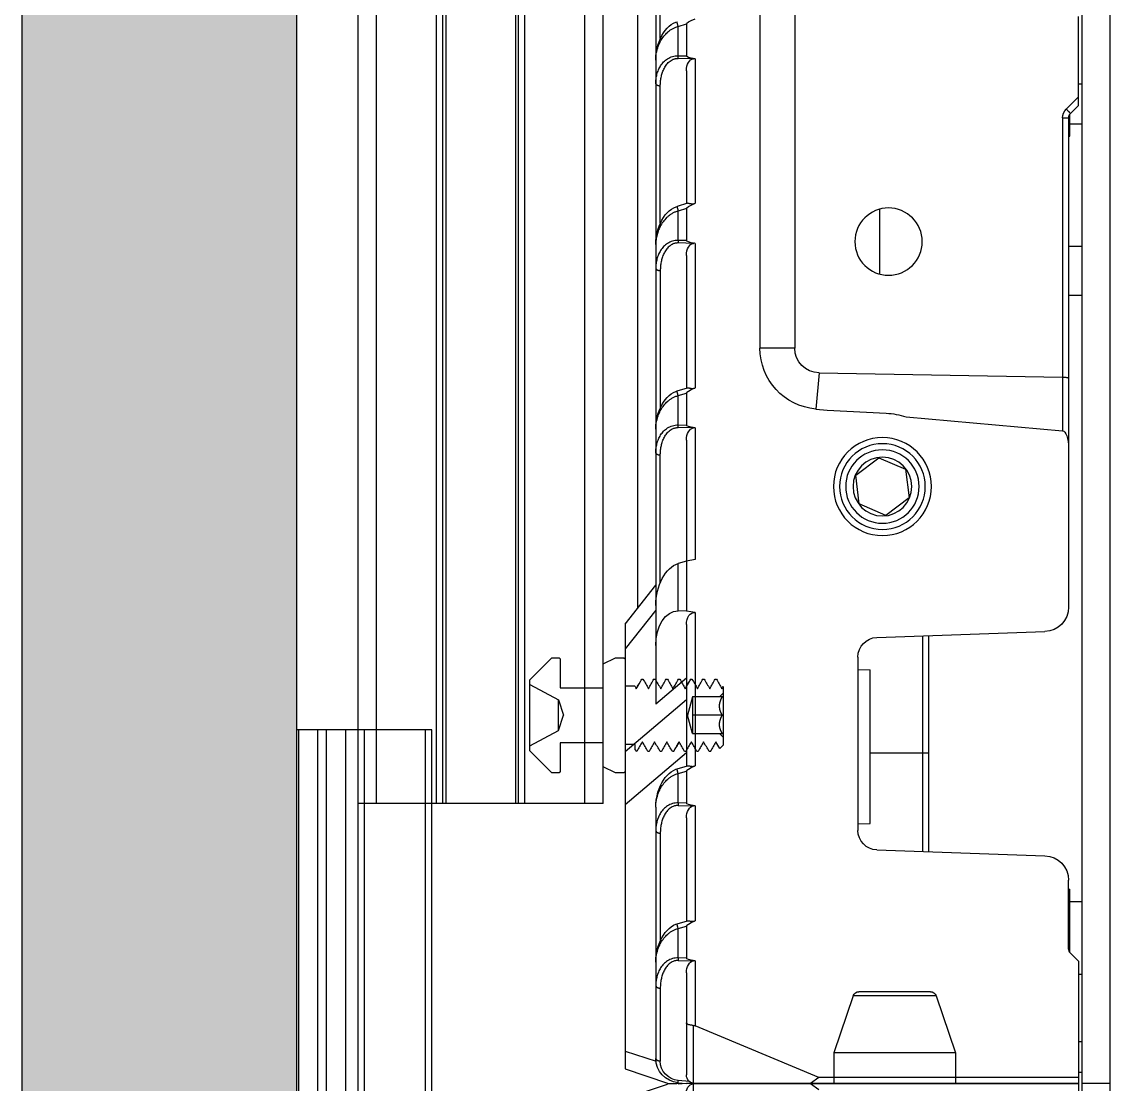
# Model space of a CAD drawing. Header units: millimetres. Extents: x 620 to 19791, y 2539 to 6969.
# Drawn here: x 18899.4 to 18988.3, y 4808.9 to 4895.7 of the extents above; entities that cross this region are included whole.
import ezdxf

# ---------------------------------------------------------------- set-up
doc = ezdxf.new("R2010")
doc.units = ezdxf.units.MM
for name, color, linetype in [('02___PRT_ALL_AXES', 7, 'Continuous'), ('_88746', 7, 'Continuous'), ('DIM', 4, 'Continuous')]:
    doc.layers.add(name, color=color, linetype=linetype)
doc.layers.add('1轮廓线', color=7, linetype='Continuous', lineweight=25)

# ---------------------------------------------------------------- blocks, each defined once
blk = doc.blocks.new('ETYFHGJM')
at = {"color": 7, "linetype": 'Continuous'}
for p, q in [((11695.237, 4175.075), (11693.652, 4170.414)), ((11695.237, 4175.075), (11702.017, 4175.075)), ((11695.71, 4175.414), (11701.544, 4175.414)), ((11702.017, 4175.075), (11703.602, 4170.414)), ((11693.652, 4170.414), (11703.602, 4170.414)), ((11681.027, 3999.164), (11681.027, 4167.914)), ((11681.027, 4167.914), (11683.327, 4167.914)), ((11683.327, 3999.164), (11683.327, 4167.914)), ((11683.627, 4167.914), (11683.627, 4157.914)), ((11714.927, 4167.914), (11683.627, 4167.914)), ((11705.502, 4167.914), (11704.827, 4167.414)), ((11714.999, 4167.914), (11715.627, 4167.914)), ((11715.08, 4167.897), (11715.08, 4163.168)), ((11715.627, 4167.914), (11717.161, 4167.873)), ((11715.627, 4167.914), (11716.301, 4167.855)), ((11720.627, 4166.727), (11717.161, 4167.873)), ((11719.627, 4129.119), (11719.627, 3869.208)), ((11718.127, 4125.053), (11718.127, 3861.381)), ((11717.762, 3915.742), (11717.762, 3920.178)), ((11709.627, 3919.867), (11709.627, 3890.47)), ((11706.784, 3918.267), (11706.784, 3890.47)), ((11716.301, 3916.738), (11715.627, 3916.94)), ((11715.627, 3916.94), (11715.627, 3914.329)), ((11716.301, 3914.346), (11716.301, 3916.738)), ((11714.927, 3914.099), (11714.927, 3902.295)), ((11715.06, 3914.1), (11716.301, 3914.132)), ((11716.301, 3914.346), (11715.627, 3914.329)), ((11715.627, 3913.114), (11715.627, 3902.272)), ((11683.627, 3910.289), (11683.627, 3912.039)), ((11717.762, 3900.666), (11717.762, 3911.868)), ((11683.627, 3910.983), (11684.621, 3909.989)), ((11683.627, 3910.289), (11684.281, 3909.635)), ((11684.914, 3909.281), (11684.427, 3909.281)), ((11684.427, 3909.281), (11684.427, 3869.317)), ((11684.914, 3909.281), (11684.914, 3888.101)), ((11715.552, 3902.294), (11716.381, 3902.045)), ((11699.827, 3896.507), (11699.827, 3901.821)), ((11715.627, 3901.865), (11716.301, 3901.662)), ((11715.627, 3901.865), (11715.627, 3899.253)), ((11716.301, 3899.27), (11716.301, 3901.662)), ((11714.927, 3899.023), (11714.927, 3887.219)), ((11715.06, 3899.025), (11716.301, 3899.056)), ((11715.627, 3899.253), (11716.301, 3899.27)), ((11715.627, 3898.038), (11715.627, 3887.196)), ((11717.762, 3896.792), (11717.762, 3885.591)), ((11706.784, 3890.47), (11709.627, 3890.47)), ((11684.912, 3888.101), (11684.912, 3883.726)), ((11704.803, 3888.458), (11684.914, 3888.101)), ((11704.803, 3888.458), (11705.063, 3885.489)), ((11716.381, 3886.97), (11715.552, 3887.219)), ((11716.301, 3886.587), (11715.627, 3886.789)), ((11715.627, 3886.789), (11715.627, 3884.178)), ((11716.301, 3884.195), (11716.301, 3886.587)), ((11704.132, 3885.408), (11699.313, 3885.155)), ((11705.063, 3885.489), (11704.132, 3885.408)), ((11697.698, 3884.845), (11684.912, 3883.726)), ((11714.927, 3883.948), (11714.927, 3873.195)), ((11715.06, 3883.949), (11716.301, 3883.981)), ((11716.301, 3884.195), (11715.627, 3884.178)), ((11715.627, 3882.963), (11715.627, 3868.986)), ((11699.907, 3881.514), (11697.731, 3880.581)), ((11701.803, 3880.096), (11699.907, 3881.514)), ((11717.762, 3871.315), (11717.762, 3881.717)), ((11697.731, 3880.581), (11697.451, 3878.231)), ((11701.523, 3877.746), (11701.803, 3880.096)), ((11697.451, 3878.231), (11699.347, 3876.813)), ((11699.347, 3876.813), (11701.523, 3877.746)), ((11714.927, 3873.195), (11715.627, 3873.081)), ((11715.627, 3873.081), (11716.301, 3872.878)), ((11716.301, 3869.004), (11716.301, 3872.878)), ((11720.627, 3867.939), (11718.127, 3871.112)), ((11714.927, 3868.872), (11715.627, 3868.986)), ((11714.927, 3868.872), (11714.927, 3856.357)), ((11715.627, 3868.986), (11716.301, 3869.004)), ((11718.127, 3869.081), (11720.627, 3865.908)), ((11715.627, 3867.888), (11715.627, 3856.334)), ((11720.627, 3867.939), (11720.627, 3831.6)), ((11700.083, 3866.839), (11686.357, 3867.318)), ((11695.827, 3849.34), (11695.827, 3866.988)), ((11696.317, 3849.357), (11696.317, 3866.97)), ((11701.627, 3865.24), (11701.627, 3851.087)), ((11715.627, 3863.504), (11718.127, 3861.381)), ((11720.627, 3857.533), (11715.627, 3861.779)), ((11700.627, 3857.413), (11695.827, 3857.413)), ((11720.627, 3853.209), (11715.627, 3857.454)), ((11716.381, 3856.107), (11715.552, 3856.356)), ((11716.301, 3855.724), (11715.627, 3855.927)), ((11715.627, 3855.927), (11715.627, 3853.315)), ((11716.301, 3853.333), (11716.301, 3855.724)), ((11715.627, 3853.315), (11716.301, 3853.333)), ((11714.927, 3853.085), (11714.927, 3843.701)), ((11716.301, 3853.118), (11715.06, 3853.087)), ((11718.127, 3852.984), (11718.127, 3832.465)), ((11715.627, 3852.1), (11715.627, 3843.678)), ((11717.762, 3850.854), (11717.762, 3842.073)), ((11700.083, 3849.488), (11686.357, 3849.009)), ((11684.427, 3841.421), (11684.427, 3847.01)), ((11716.381, 3843.451), (11715.552, 3843.7)), ((11716.301, 3843.068), (11715.627, 3843.271)), ((11715.627, 3843.271), (11715.627, 3840.659)), ((11716.301, 3840.677), (11716.301, 3843.068)), ((11684.281, 3841.067), (11683.627, 3840.414)), ((11683.627, 3840.414), (11683.627, 3830.414)), ((11714.927, 3840.429), (11714.927, 3835.122)), ((11716.301, 3840.463), (11715.06, 3840.431)), ((11715.627, 3840.659), (11716.301, 3840.677)), ((11715.627, 3839.445), (11715.627, 3831.114)), ((11717.762, 3838.198), (11717.762, 3832.251)), ((11704.827, 3830.914), (11714.927, 3835.122)), ((11715.08, 3835.159), (11715.08, 3830.431)), ((11720.627, 3833.068), (11718.112, 3832.236)), ((11720.627, 3831.6), (11717.161, 3830.454)), ((11683.627, 3830.914), (11704.827, 3830.914)), ((11683.627, 3830.414), (11714.927, 3830.414)), ((11704.827, 3830.914), (11705.502, 3830.414)), ((11714.999, 3830.414), (11715.627, 3830.414)), ((11715.375, 3830.576), (11716.301, 3830.657)), ((11716.301, 3830.473), (11715.627, 3830.414)), ((11717.161, 3830.454), (11715.627, 3830.414))]:
    blk.add_line(p, q, dxfattribs=at)
for points in [[(11718.127, 3913.998), (11718.119, 3914.265), (11718.086, 3914.599), (11718.03, 3914.916), (11717.955, 3915.216), (11717.864, 3915.495), (11717.757, 3915.753), (11717.638, 3915.99), (11717.507, 3916.208), (11717.364, 3916.408), (11717.207, 3916.589), (11717.039, 3916.749), (11716.861, 3916.887), (11716.673, 3917.001), (11716.48, 3917.088), (11716.381, 3917.121)], [(11718.127, 3898.922), (11718.119, 3899.193), (11718.086, 3899.524), (11718.03, 3899.842), (11717.955, 3900.142), (11717.862, 3900.425), (11717.753, 3900.687), (11717.632, 3900.927), (11717.499, 3901.146), (11717.353, 3901.345), (11717.197, 3901.524), (11717.029, 3901.683), (11716.851, 3901.818), (11716.665, 3901.93), (11716.472, 3902.015), (11716.381, 3902.045)], [(11718.127, 3883.847), (11718.119, 3884.115), (11718.086, 3884.448), (11718.03, 3884.766), (11717.955, 3885.065), (11717.864, 3885.344), (11717.757, 3885.602), (11717.638, 3885.84), (11717.507, 3886.057), (11717.364, 3886.257), (11717.207, 3886.438), (11717.039, 3886.598), (11716.861, 3886.737), (11716.673, 3886.85), (11716.48, 3886.937), (11716.381, 3886.97)], [(11718.127, 3852.984), (11718.119, 3853.252), (11718.086, 3853.586), (11718.03, 3853.903), (11717.955, 3854.202), (11717.864, 3854.482), (11717.757, 3854.74), (11717.638, 3854.977), (11717.507, 3855.195), (11717.364, 3855.394), (11717.207, 3855.575), (11717.039, 3855.736), (11716.861, 3855.874), (11716.673, 3855.987), (11716.48, 3856.074), (11716.381, 3856.107)], [(11718.127, 3840.329), (11718.119, 3840.596), (11718.086, 3840.93), (11718.03, 3841.247), (11717.955, 3841.546), (11717.864, 3841.826), (11717.757, 3842.084), (11717.638, 3842.321), (11717.507, 3842.539), (11717.364, 3842.739), (11717.207, 3842.92), (11717.039, 3843.08), (11716.861, 3843.218), (11716.673, 3843.332), (11716.48, 3843.418), (11716.381, 3843.451)]]:
    blk.add_lwpolyline(points, dxfattribs=at)
for radius in [4, 3.5, 2.4]:
    blk.add_circle((11699.627, 3879.164), radius, dxfattribs=at)
for centre, radius, start, end in [((11695.71, 4174.914), 0.5, 90, 161.22197), ((11701.544, 4174.914), 0.5, 18.77803, 90), ((11714.927, 4167.214), 0.7, 0, 90), ((11683.927, 3909.281), 0.5, 0, 45.00042), ((11683.914, 3909.281), 1, 0, 45), ((11704.627, 3890.47), 5, 275, 0), ((11699.627, 3879.164), 6, 93, 108.75533), ((11686.427, 3869.317), 2, 180, 268), ((11700.027, 3865.24), 1.6, 0, 88), ((11700.027, 3851.087), 1.6, 272, 0), ((11686.427, 3847.01), 2, 92, 180), ((11683.927, 3841.421), 0.5, 315, 0), ((11716.127, 3832.465), 2, 275, 0), ((11716.162, 3832.251), 1.6, 275.00005, 359.99995), ((11714.927, 3831.114), 0.7, 270, 360)]:
    blk.add_arc(centre, radius, start, end, dxfattribs=at)
for centre, major_axis, ratio, start_param, end_param in [((11711.038, 3918.307), (4.588, -1.377), 0.083503, 0.025059, 0.58464), ((11711.038, 3914.213), (-4.589, -0.117), 0.087128, 2.57979, 3.139371), ((11714.927, 3913), (0.119, 1.102), 0.625869, -1.399955, -0.020975), ((11711.038, 3903.232), (4.588, -1.377), 0.083503, 0.025059, 0.58464), ((11711.038, 3899.137), (4.589, 0.117), 0.087128, -0.561803, -0.002222), ((11714.927, 3897.924), (0.119, 1.102), 0.625869, -1.399955, -0.020975), ((11704.767, 3890.47), (2.018, 0), 0.997597, -1.552812, 0), ((11711.038, 3888.156), (4.588, -1.377), 0.083503, 0.025059, 0.58464), ((11684.927, 3882.308), (0, -1.419), 0.352375, -3.110774, -1.570796), ((11711.038, 3884.062), (-4.589, -0.117), 0.087128, 2.57979, 3.139371), ((11714.927, 3882.849), (0.119, 1.102), 0.625869, -1.399955, -0.020975), ((11716.127, 3869.779), (-0.34, 3.149), 0.625869, -1.741638, -0.258108), ((11714.927, 3867.774), (0.119, 1.102), 0.625869, -1.399955, 0.170842), ((11716.127, 3865.848), (0.34, 3.149), 0.625869, -1.399955, 0.083575), ((11711.038, 3857.294), (4.588, -1.377), 0.083503, 0.025059, 0.58464), ((11711.038, 3853.199), (4.589, 0.117), 0.087128, -0.561803, -0.002222), ((11714.927, 3851.986), (0.119, 1.102), 0.625869, -1.399955, -0.020975), ((11711.038, 3844.638), (4.588, -1.377), 0.083503, 0.025059, 0.58464), ((11711.038, 3840.543), (4.589, 0.117), 0.087128, -0.561803, -0.002222), ((11714.927, 3839.331), (0.119, 1.102), 0.625869, -1.399955, -0.020975), ((11714.927, 3834.028), (0.272, 1.121), 0.575257, 0.178431, 0.39937)]:
    blk.add_ellipse(centre, major_axis=major_axis, ratio=ratio, start_param=start_param, end_param=end_param, dxfattribs=at)
for points, knots in [([(11716.301, 3916.738), (11716.309, 3916.762), (11716.323, 3916.81), (11716.341, 3916.88), (11716.358, 3916.945), (11716.369, 3916.994), (11716.376, 3917.029), (11716.38, 3917.052), (11716.383, 3917.071), (11716.385, 3917.086), (11716.386, 3917.095), (11716.386, 3917.102), (11716.386, 3917.107), (11716.386, 3917.111), (11716.385, 3917.115), (11716.384, 3917.118), (11716.383, 3917.12), (11716.382, 3917.12), (11716.381, 3917.121)], [0, 0, 0, 0, 0.194087, 0.380069, 0.55108, 0.700836, 0.765999, 0.823888, 0.873984, 0.915878, 0.933647, 0.94926, 0.962709, 0.974003, 0.983177, 0.990338, 0.995744, 1, 1, 1, 1]), ([(11718.127, 3913.998), (11718.127, 3914.132), (11718.11, 3914.402), (11718.033, 3914.805), (11717.905, 3915.202), (11717.721, 3915.588), (11717.477, 3915.956), (11717.218, 3916.233), (11716.974, 3916.429), (11716.769, 3916.559), (11716.544, 3916.667), (11716.384, 3916.718), (11716.301, 3916.738)], [0, 0, 0, 0, 0.114157, 0.229711, 0.347349, 0.467857, 0.592213, 0.721633, 0.78874, 0.857568, 0.928087, 1, 1, 1, 1]), ([(11714.927, 3914.099), (11714.949, 3914.102), (11714.994, 3914.106), (11715.038, 3914.103), (11715.06, 3914.1)], [0, 0, 0, 0, 0.502289, 1, 1, 1, 1]), ([(11718.127, 3912.082), (11718.127, 3912.207), (11718.116, 3912.395), (11718.077, 3912.643), (11718.022, 3912.889), (11717.921, 3913.191), (11717.773, 3913.476), (11717.622, 3913.689), (11717.491, 3913.841), (11717.34, 3913.981), (11717.169, 3914.106), (11716.978, 3914.211), (11716.766, 3914.29), (11716.538, 3914.339), (11716.381, 3914.347), (11716.301, 3914.346)], [0, 0, 0, 0, 0.115995, 0.173963, 0.232018, 0.348771, 0.46744, 0.528045, 0.589806, 0.653038, 0.718084, 0.785268, 0.854787, 0.926541, 1, 1, 1, 1]), ([(11716.301, 3914.132), (11716.302, 3914.166), (11716.303, 3914.237), (11716.302, 3914.309), (11716.301, 3914.346)], [0, 0, 0, 0, 0.479364, 1, 1, 1, 1]), ([(11717.762, 3911.868), (11717.762, 3911.987), (11717.751, 3912.226), (11717.7, 3912.58), (11717.627, 3912.87), (11717.547, 3913.096), (11717.475, 3913.261), (11717.39, 3913.422), (11717.256, 3913.629), (11717.089, 3913.818), (11716.885, 3913.972), (11716.738, 3914.048), (11716.611, 3914.093), (11716.51, 3914.117), (11716.407, 3914.131), (11716.337, 3914.133), (11716.301, 3914.132)], [0, 0, 0, 0, 0.120259, 0.240287, 0.360446, 0.420758, 0.481329, 0.542282, 0.603781, 0.72918, 0.793974, 0.860614, 0.894755, 0.929412, 0.964534, 1, 1, 1, 1]), ([(11717.762, 3911.868), (11717.786, 3911.869), (11717.834, 3911.873), (11717.903, 3911.887), (11717.966, 3911.908), (11718.021, 3911.934), (11718.066, 3911.966), (11718.1, 3912.001), (11718.119, 3912.035), (11718.126, 3912.062), (11718.127, 3912.075), (11718.127, 3912.082)], [0, 0, 0, 0, 0.159673, 0.31372, 0.458654, 0.591786, 0.711428, 0.817466, 0.911989, 0.956472, 1, 1, 1, 1]), ([(11684.621, 3909.989), (11684.598, 3909.966), (11684.554, 3909.921), (11684.5, 3909.866), (11684.458, 3909.824), (11684.43, 3909.795), (11684.403, 3909.767), (11684.378, 3909.742), (11684.356, 3909.718), (11684.336, 3909.698), (11684.321, 3909.682), (11684.311, 3909.671), (11684.305, 3909.664), (11684.299, 3909.658), (11684.294, 3909.652), (11684.29, 3909.647), (11684.286, 3909.643), (11684.284, 3909.64), (11684.282, 3909.638), (11684.281, 3909.636), (11684.28, 3909.635), (11684.28, 3909.635), (11684.281, 3909.635)], [0, 0, 0, 0, 0.195909, 0.38376, 0.472438, 0.556507, 0.635161, 0.70767, 0.773345, 0.831581, 0.881819, 0.903794, 0.923602, 0.941191, 0.956527, 0.969577, 0.980309, 0.988699, 0.99474, 0.998445, 0.999454, 1, 1, 1, 1]), ([(11715.552, 3902.294), (11715.544, 3902.296), (11715.528, 3902.3), (11715.501, 3902.301), (11715.472, 3902.3), (11715.44, 3902.297), (11715.406, 3902.292), (11715.357, 3902.283), (11715.304, 3902.273), (11715.249, 3902.264), (11715.206, 3902.258), (11715.161, 3902.253), (11715.114, 3902.252), (11715.067, 3902.255), (11715.019, 3902.263), (11714.972, 3902.276), (11714.942, 3902.288), (11714.927, 3902.295)], [0, 0, 0, 0, 0.037591, 0.079248, 0.125257, 0.175575, 0.22996, 0.288084, 0.414107, 0.481299, 0.550839, 0.622431, 0.695789, 0.770586, 0.846501, 0.923108, 1, 1, 1, 1]), ([(11716.381, 3902.045), (11716.382, 3902.045), (11716.383, 3902.044), (11716.384, 3902.042), (11716.385, 3902.04), (11716.386, 3902.036), (11716.386, 3902.032), (11716.386, 3902.026), (11716.386, 3902.02), (11716.385, 3902.01), (11716.383, 3901.996), (11716.38, 3901.976), (11716.376, 3901.954), (11716.369, 3901.919), (11716.358, 3901.869), (11716.341, 3901.805), (11716.323, 3901.735), (11716.309, 3901.687), (11716.301, 3901.662)], [0, 0, 0, 0, 0.004256, 0.009662, 0.016824, 0.025998, 0.037292, 0.050742, 0.066354, 0.084123, 0.126018, 0.176114, 0.234003, 0.299166, 0.448923, 0.619932, 0.805914, 1, 1, 1, 1]), ([(11716.301, 3901.662), (11716.384, 3901.642), (11716.544, 3901.591), (11716.769, 3901.484), (11716.974, 3901.353), (11717.218, 3901.158), (11717.477, 3900.88), (11717.721, 3900.512), (11717.905, 3900.126), (11718.033, 3899.729), (11718.11, 3899.327), (11718.127, 3899.057), (11718.127, 3898.922)], [0, 0, 0, 0, 0.071907, 0.142424, 0.211255, 0.278364, 0.407788, 0.532146, 0.652655, 0.770291, 0.885844, 1, 1, 1, 1]), ([(11714.927, 3899.023), (11714.949, 3899.027), (11714.994, 3899.031), (11715.038, 3899.028), (11715.06, 3899.025)], [0, 0, 0, 0, 0.502289, 1, 1, 1, 1]), ([(11716.301, 3899.27), (11716.381, 3899.272), (11716.538, 3899.263), (11716.766, 3899.215), (11716.977, 3899.135), (11717.169, 3899.031), (11717.34, 3898.906), (11717.491, 3898.766), (11717.622, 3898.614), (11717.773, 3898.4), (11717.921, 3898.115), (11718.042, 3897.754), (11718.112, 3897.383), (11718.127, 3897.132), (11718.127, 3897.006)], [0, 0, 0, 0, 0.073456, 0.145212, 0.214736, 0.281927, 0.34698, 0.410217, 0.471982, 0.532592, 0.651272, 0.768029, 0.883995, 1, 1, 1, 1]), ([(11716.301, 3899.27), (11716.302, 3899.233), (11716.303, 3899.162), (11716.302, 3899.091), (11716.301, 3899.056)], [0, 0, 0, 0, 0.520636, 1, 1, 1, 1]), ([(11716.301, 3899.056), (11716.337, 3899.057), (11716.407, 3899.055), (11716.51, 3899.041), (11716.611, 3899.017), (11716.738, 3898.973), (11716.885, 3898.896), (11717.089, 3898.743), (11717.256, 3898.554), (11717.39, 3898.347), (11717.503, 3898.133), (11717.612, 3897.853), (11717.7, 3897.505), (11717.751, 3897.15), (11717.762, 3896.912), (11717.762, 3896.792)], [0, 0, 0, 0, 0.035465, 0.070586, 0.105244, 0.139388, 0.206036, 0.270837, 0.39625, 0.457756, 0.518712, 0.639533, 0.759696, 0.879732, 1, 1, 1, 1]), ([(11718.127, 3897.006), (11718.127, 3897), (11718.126, 3896.986), (11718.119, 3896.959), (11718.1, 3896.926), (11718.066, 3896.89), (11718.021, 3896.859), (11717.966, 3896.832), (11717.903, 3896.812), (11717.834, 3896.798), (11717.786, 3896.793), (11717.762, 3896.792)], [0, 0, 0, 0, 0.043528, 0.088011, 0.182534, 0.288572, 0.408214, 0.541346, 0.68628, 0.840327, 1, 1, 1, 1]), ([(11684.912, 3888.101), (11684.895, 3888.101), (11684.863, 3888.1), (11684.816, 3888.099), (11684.769, 3888.097), (11684.711, 3888.092), (11684.643, 3888.086), (11684.58, 3888.076), (11684.536, 3888.067), (11684.508, 3888.06), (11684.484, 3888.053), (11684.464, 3888.045), (11684.448, 3888.037), (11684.438, 3888.029), (11684.432, 3888.023), (11684.429, 3888.019), (11684.427, 3888.015), (11684.427, 3888.012), (11684.427, 3888.01)], [0, 0, 0, 0, 0.095511, 0.189885, 0.282176, 0.37155, 0.538354, 0.684491, 0.7483, 0.805285, 0.855097, 0.897515, 0.932511, 0.960386, 0.971934, 0.982146, 0.99135, 1, 1, 1, 1]), ([(11715.552, 3887.219), (11715.544, 3887.221), (11715.528, 3887.224), (11715.501, 3887.226), (11715.472, 3887.225), (11715.44, 3887.222), (11715.406, 3887.217), (11715.357, 3887.208), (11715.304, 3887.198), (11715.249, 3887.188), (11715.206, 3887.182), (11715.161, 3887.178), (11715.114, 3887.177), (11715.067, 3887.18), (11715.019, 3887.188), (11714.972, 3887.201), (11714.942, 3887.213), (11714.927, 3887.219)], [0, 0, 0, 0, 0.037591, 0.079248, 0.125257, 0.175575, 0.22996, 0.288084, 0.414107, 0.481299, 0.550839, 0.622431, 0.695789, 0.770586, 0.846501, 0.923108, 1, 1, 1, 1]), ([(11716.301, 3886.587), (11716.309, 3886.611), (11716.323, 3886.659), (11716.341, 3886.729), (11716.358, 3886.794), (11716.369, 3886.843), (11716.376, 3886.879), (11716.38, 3886.901), (11716.383, 3886.92), (11716.385, 3886.935), (11716.386, 3886.945), (11716.386, 3886.951), (11716.386, 3886.956), (11716.386, 3886.961), (11716.385, 3886.964), (11716.384, 3886.967), (11716.383, 3886.969), (11716.382, 3886.97), (11716.381, 3886.97)], [0, 0, 0, 0, 0.194087, 0.380069, 0.55108, 0.700836, 0.765999, 0.823888, 0.873984, 0.915878, 0.933647, 0.94926, 0.962709, 0.974003, 0.983177, 0.990338, 0.995744, 1, 1, 1, 1]), ([(11718.127, 3883.847), (11718.127, 3883.981), (11718.11, 3884.252), (11718.033, 3884.654), (11717.905, 3885.051), (11717.721, 3885.437), (11717.477, 3885.805), (11717.218, 3886.082), (11716.974, 3886.278), (11716.769, 3886.408), (11716.544, 3886.516), (11716.384, 3886.567), (11716.301, 3886.587)], [0, 0, 0, 0, 0.114157, 0.229711, 0.347349, 0.467857, 0.592213, 0.721633, 0.78874, 0.857568, 0.928087, 1, 1, 1, 1]), ([(11714.927, 3883.948), (11714.949, 3883.951), (11714.994, 3883.956), (11715.038, 3883.952), (11715.06, 3883.949)], [0, 0, 0, 0, 0.502304, 1, 1, 1, 1]), ([(11718.127, 3881.931), (11718.127, 3882.056), (11718.116, 3882.245), (11718.077, 3882.492), (11718.022, 3882.738), (11717.921, 3883.04), (11717.773, 3883.325), (11717.622, 3883.538), (11717.491, 3883.69), (11717.34, 3883.83), (11717.169, 3883.955), (11716.978, 3884.06), (11716.766, 3884.14), (11716.538, 3884.188), (11716.381, 3884.197), (11716.301, 3884.195)], [0, 0, 0, 0, 0.115995, 0.173963, 0.232018, 0.348771, 0.46744, 0.528045, 0.589806, 0.653038, 0.718084, 0.785268, 0.854787, 0.926541, 1, 1, 1, 1]), ([(11716.301, 3883.981), (11716.302, 3884.015), (11716.303, 3884.087), (11716.302, 3884.158), (11716.301, 3884.195)], [0, 0, 0, 0, 0.479364, 1, 1, 1, 1]), ([(11717.762, 3881.717), (11717.762, 3881.836), (11717.751, 3882.075), (11717.7, 3882.43), (11717.627, 3882.719), (11717.547, 3882.945), (11717.475, 3883.111), (11717.39, 3883.271), (11717.256, 3883.478), (11717.089, 3883.668), (11716.885, 3883.821), (11716.738, 3883.897), (11716.611, 3883.942), (11716.51, 3883.966), (11716.407, 3883.98), (11716.337, 3883.982), (11716.301, 3883.981)], [0, 0, 0, 0, 0.120259, 0.240287, 0.360446, 0.420758, 0.481329, 0.542282, 0.603781, 0.72918, 0.793974, 0.860614, 0.894755, 0.929412, 0.964534, 1, 1, 1, 1]), ([(11717.762, 3881.717), (11717.786, 3881.718), (11717.834, 3881.723), (11717.903, 3881.737), (11717.966, 3881.757), (11718.021, 3881.783), (11718.066, 3881.815), (11718.1, 3881.85), (11718.119, 3881.884), (11718.126, 3881.911), (11718.127, 3881.924), (11718.127, 3881.931)], [0, 0, 0, 0, 0.159673, 0.31372, 0.458654, 0.591786, 0.711428, 0.817466, 0.911989, 0.956472, 1, 1, 1, 1]), ([(11715.552, 3856.356), (11715.544, 3856.359), (11715.528, 3856.362), (11715.501, 3856.363), (11715.472, 3856.362), (11715.44, 3856.359), (11715.406, 3856.354), (11715.357, 3856.345), (11715.304, 3856.335), (11715.249, 3856.326), (11715.206, 3856.32), (11715.161, 3856.315), (11715.114, 3856.314), (11715.067, 3856.317), (11715.019, 3856.325), (11714.972, 3856.338), (11714.942, 3856.35), (11714.927, 3856.357)], [0, 0, 0, 0, 0.037591, 0.079248, 0.125257, 0.175575, 0.22996, 0.288084, 0.414107, 0.481299, 0.550839, 0.622431, 0.695789, 0.770586, 0.846501, 0.923108, 1, 1, 1, 1]), ([(11716.301, 3855.724), (11716.309, 3855.749), (11716.323, 3855.797), (11716.341, 3855.867), (11716.358, 3855.931), (11716.369, 3855.981), (11716.376, 3856.016), (11716.38, 3856.038), (11716.383, 3856.058), (11716.385, 3856.072), (11716.386, 3856.082), (11716.386, 3856.088), (11716.386, 3856.094), (11716.386, 3856.098), (11716.385, 3856.102), (11716.384, 3856.104), (11716.383, 3856.106), (11716.382, 3856.107), (11716.381, 3856.107)], [0, 0, 0, 0, 0.194087, 0.380069, 0.55108, 0.700836, 0.765999, 0.823888, 0.873984, 0.915878, 0.933647, 0.94926, 0.962709, 0.974003, 0.983177, 0.990338, 0.995744, 1, 1, 1, 1]), ([(11718.127, 3852.984), (11718.127, 3853.119), (11718.11, 3853.389), (11718.033, 3853.791), (11717.905, 3854.188), (11717.721, 3854.575), (11717.477, 3854.942), (11717.218, 3855.22), (11716.974, 3855.415), (11716.769, 3855.546), (11716.544, 3855.653), (11716.384, 3855.705), (11716.301, 3855.724)], [0, 0, 0, 0, 0.114157, 0.229711, 0.347349, 0.467857, 0.592213, 0.721633, 0.78874, 0.857568, 0.928087, 1, 1, 1, 1]), ([(11716.301, 3853.333), (11716.381, 3853.334), (11716.538, 3853.325), (11716.766, 3853.277), (11716.977, 3853.198), (11717.169, 3853.093), (11717.34, 3852.968), (11717.491, 3852.828), (11717.622, 3852.676), (11717.773, 3852.463), (11717.921, 3852.177), (11718.042, 3851.816), (11718.112, 3851.445), (11718.127, 3851.194), (11718.127, 3851.068)], [0, 0, 0, 0, 0.073456, 0.145212, 0.214736, 0.281927, 0.34698, 0.410217, 0.471982, 0.532592, 0.651272, 0.768029, 0.883995, 1, 1, 1, 1]), ([(11716.301, 3853.333), (11716.302, 3853.295), (11716.303, 3853.224), (11716.302, 3853.153), (11716.301, 3853.118)], [0, 0, 0, 0, 0.520636, 1, 1, 1, 1]), ([(11714.927, 3853.085), (11714.949, 3853.089), (11714.994, 3853.093), (11715.038, 3853.09), (11715.06, 3853.087)], [0, 0, 0, 0, 0.502289, 1, 1, 1, 1]), ([(11716.301, 3853.118), (11716.337, 3853.119), (11716.407, 3853.117), (11716.51, 3853.104), (11716.611, 3853.079), (11716.738, 3853.035), (11716.885, 3852.959), (11717.089, 3852.805), (11717.256, 3852.616), (11717.39, 3852.409), (11717.503, 3852.195), (11717.612, 3851.915), (11717.7, 3851.567), (11717.751, 3851.212), (11717.762, 3850.974), (11717.762, 3850.854)], [0, 0, 0, 0, 0.035465, 0.070586, 0.105244, 0.139388, 0.206036, 0.270837, 0.39625, 0.457756, 0.518712, 0.639533, 0.759696, 0.879732, 1, 1, 1, 1]), ([(11718.127, 3851.068), (11718.127, 3851.062), (11718.126, 3851.048), (11718.119, 3851.021), (11718.1, 3850.988), (11718.066, 3850.952), (11718.021, 3850.921), (11717.966, 3850.895), (11717.903, 3850.874), (11717.834, 3850.86), (11717.786, 3850.855), (11717.762, 3850.854)], [0, 0, 0, 0, 0.043528, 0.088011, 0.182534, 0.288572, 0.408214, 0.541346, 0.68628, 0.840327, 1, 1, 1, 1]), ([(11715.552, 3843.7), (11715.544, 3843.703), (11715.528, 3843.706), (11715.501, 3843.708), (11715.472, 3843.706), (11715.44, 3843.703), (11715.406, 3843.698), (11715.357, 3843.689), (11715.304, 3843.679), (11715.249, 3843.67), (11715.206, 3843.664), (11715.161, 3843.66), (11715.114, 3843.658), (11715.067, 3843.661), (11715.019, 3843.669), (11714.972, 3843.682), (11714.942, 3843.694), (11714.927, 3843.701)], [0, 0, 0, 0, 0.037591, 0.079248, 0.125257, 0.175575, 0.22996, 0.288084, 0.414107, 0.481299, 0.550839, 0.622431, 0.695789, 0.770586, 0.846501, 0.923108, 1, 1, 1, 1]), ([(11716.301, 3843.068), (11716.309, 3843.093), (11716.323, 3843.141), (11716.341, 3843.211), (11716.358, 3843.275), (11716.369, 3843.325), (11716.376, 3843.36), (11716.38, 3843.383), (11716.383, 3843.402), (11716.385, 3843.416), (11716.386, 3843.426), (11716.386, 3843.432), (11716.386, 3843.438), (11716.386, 3843.442), (11716.385, 3843.446), (11716.384, 3843.449), (11716.383, 3843.451), (11716.382, 3843.451), (11716.381, 3843.451)], [0, 0, 0, 0, 0.194087, 0.380069, 0.55108, 0.700836, 0.765999, 0.823888, 0.873984, 0.915878, 0.933647, 0.94926, 0.962709, 0.974003, 0.983177, 0.990338, 0.995744, 1, 1, 1, 1]), ([(11718.127, 3840.329), (11718.127, 3840.463), (11718.11, 3840.733), (11718.033, 3841.136), (11717.905, 3841.532), (11717.721, 3841.919), (11717.477, 3842.286), (11717.218, 3842.564), (11716.974, 3842.759), (11716.769, 3842.89), (11716.544, 3842.997), (11716.384, 3843.049), (11716.301, 3843.068)], [0, 0, 0, 0, 0.114157, 0.229711, 0.347349, 0.467857, 0.592213, 0.721633, 0.78874, 0.857568, 0.928087, 1, 1, 1, 1]), ([(11714.927, 3840.429), (11714.949, 3840.433), (11714.994, 3840.437), (11715.038, 3840.434), (11715.06, 3840.431)], [0, 0, 0, 0, 0.502289, 1, 1, 1, 1]), ([(11716.301, 3840.677), (11716.381, 3840.678), (11716.538, 3840.67), (11716.766, 3840.621), (11716.977, 3840.542), (11717.169, 3840.437), (11717.34, 3840.312), (11717.491, 3840.172), (11717.622, 3840.02), (11717.773, 3839.807), (11717.921, 3839.521), (11718.042, 3839.16), (11718.112, 3838.789), (11718.127, 3838.538), (11718.127, 3838.413)], [0, 0, 0, 0, 0.073456, 0.145212, 0.214736, 0.281927, 0.34698, 0.410217, 0.471982, 0.532592, 0.651272, 0.768029, 0.883995, 1, 1, 1, 1]), ([(11716.301, 3840.677), (11716.302, 3840.64), (11716.303, 3840.568), (11716.302, 3840.497), (11716.301, 3840.463)], [0, 0, 0, 0, 0.520636, 1, 1, 1, 1]), ([(11716.301, 3840.463), (11716.337, 3840.463), (11716.407, 3840.462), (11716.51, 3840.448), (11716.611, 3840.423), (11716.738, 3840.379), (11716.885, 3840.303), (11717.089, 3840.149), (11717.256, 3839.96), (11717.39, 3839.753), (11717.503, 3839.539), (11717.612, 3839.259), (11717.7, 3838.911), (11717.751, 3838.556), (11717.762, 3838.318), (11717.762, 3838.198)], [0, 0, 0, 0, 0.035465, 0.070586, 0.105244, 0.139388, 0.206036, 0.270837, 0.39625, 0.457756, 0.518712, 0.639533, 0.759696, 0.879732, 1, 1, 1, 1]), ([(11718.127, 3838.413), (11718.127, 3838.406), (11718.126, 3838.392), (11718.119, 3838.365), (11718.1, 3838.332), (11718.066, 3838.296), (11718.021, 3838.265), (11717.966, 3838.239), (11717.903, 3838.218), (11717.834, 3838.204), (11717.786, 3838.2), (11717.762, 3838.198)], [0, 0, 0, 0, 0.043528, 0.088011, 0.182534, 0.288572, 0.408214, 0.541346, 0.68628, 0.840327, 1, 1, 1, 1]), ([(11715.08, 3835.159), (11715.119, 3835.162), (11715.193, 3835.169), (11715.298, 3835.184), (11715.392, 3835.205), (11715.462, 3835.226), (11715.51, 3835.245), (11715.541, 3835.26), (11715.567, 3835.275), (11715.588, 3835.291), (11715.605, 3835.307), (11715.618, 3835.324), (11715.625, 3835.341), (11715.627, 3835.353), (11715.627, 3835.359)], [0, 0, 0, 0, 0.188559, 0.364475, 0.523328, 0.661698, 0.722501, 0.777496, 0.826676, 0.870185, 0.908383, 0.941943, 0.971959, 1, 1, 1, 1]), ([(11718.127, 3832.465), (11718.127, 3832.458), (11718.126, 3832.445), (11718.119, 3832.418), (11718.1, 3832.384), (11718.066, 3832.349), (11718.021, 3832.317), (11717.966, 3832.291), (11717.903, 3832.271), (11717.834, 3832.257), (11717.786, 3832.252), (11717.762, 3832.251)], [0, 0, 0, 0, 0.043528, 0.088011, 0.182534, 0.288572, 0.408214, 0.541346, 0.68628, 0.840327, 1, 1, 1, 1]), ([(11716.301, 3830.473), (11716.302, 3830.473), (11716.302, 3830.473), (11716.303, 3830.475), (11716.304, 3830.477), (11716.304, 3830.48), (11716.305, 3830.489), (11716.306, 3830.503), (11716.306, 3830.524), (11716.306, 3830.55), (11716.305, 3830.582), (11716.303, 3830.618), (11716.302, 3830.644), (11716.301, 3830.657)], [0, 0, 0, 0, 0.007686, 0.013846, 0.021863, 0.043757, 0.073655, 0.157322, 0.271995, 0.415972, 0.58711, 0.782895, 1, 1, 1, 1])]:
    blk.add_open_spline(points, degree=3, knots=knots, dxfattribs=at)
at = {"layer": '02___PRT_ALL_AXES', "color": 7, "linetype": 'Continuous'}
for p, q in [((11693.652, 4170.414), (11693.652, 4167.914)), ((11703.602, 4170.414), (11703.602, 4167.914)), ((11701.627, 3864.218), (11700.627, 3864.192)), ((11700.627, 3851.635), (11700.627, 3864.192)), ((11701.627, 3851.609), (11700.627, 3851.635))]:
    blk.add_line(p, q, dxfattribs=at)
for centre, radius in [((11699.127, 3899.164), 2.75), ((11699.627, 3879.164), 3)]:
    blk.add_circle(centre, radius, dxfattribs=at)
at = {"layer": '_88746', "color": 7, "linetype": 'Continuous'}
for p, q in [((11681.027, 3830.414), (11681.027, 3999.164)), ((11683.327, 3830.414), (11683.327, 3999.164)), ((11683.627, 3912.039), (11683.627, 3917.539)), ((11683.627, 3912.039), (11683.327, 3912.039)), ((11684.327, 3907.789), (11684.327, 3909.581)), ((11684.327, 3908.789), (11683.327, 3908.789)), ((11684.427, 3907.789), (11684.327, 3907.789)), ((11684.427, 3898.789), (11683.327, 3898.789)), ((11684.427, 3894.789), (11683.327, 3894.789)), ((11684.427, 3846.289), (11684.327, 3846.289)), ((11684.327, 3841.122), (11684.327, 3846.289)), ((11684.327, 3845.289), (11683.327, 3845.289)), ((11683.627, 3839.344), (11683.327, 3839.344)), ((11683.627, 3833.844), (11683.327, 3833.844)), ((11683.627, 3831.344), (11683.327, 3831.344)), ((11681.027, 3830.414), (11683.327, 3830.414))]:
    blk.add_line(p, q, dxfattribs=at)
blk = doc.blocks.new('*U124')
blk.add_blockref('ETYFHGJM', (-11700.827, -4002.914))
blk = doc.blocks.new('*U125')
at = {"color": 0, "linetype": 'ByBlock', "lineweight": -2, "transparency": 16777216}
for p in [(0, 1012.5), (0, 675)]:
    blk.add_blockref('*U124', p, dxfattribs=at)
blk = doc.blocks.new('etdyf')
at = {"color": 114, "linetype": 'Continuous', "true_color": 0x139b48}
for p, q in [((4442.055, 3217.709), (4442.055, 3237.709)), ((4442.055, 3237.709), (5101.055, 3237.709)), ((4442.055, 3236.209), (5101.055, 3236.209)), ((4442.055, 3231.309), (5101.055, 3231.309)), ((4442.055, 3230.809), (5101.055, 3230.809)), ((5101.055, 3230.548), (4442.055, 3230.548)), ((5101.055, 3224.87), (4442.055, 3224.87)), ((4442.055, 3224.609), (5101.055, 3224.609)), ((4442.055, 3224.109), (5101.055, 3224.109)), ((4442.055, 3219.209), (5101.055, 3219.209)), ((4442.055, 3217.709), (5101.055, 3217.709))]:
    blk.add_line(p, q, dxfattribs=at)
blk = doc.blocks.new('STDGB')
at = {"color": 2, "linetype": 'Continuous'}
for p, q in [((11938.212, 3865.817), (11938.212, 3944.817)), ((11949.212, 3944.817), (11938.212, 3944.817)), ((11938.359, 3865.817), (11938.359, 3944.817)), ((11939.92, 3865.817), (11939.92, 3944.817)), ((11940.627, 3865.817), (11940.627, 3944.817)), ((11942.212, 3865.817), (11942.212, 3944.817)), ((11943.212, 3865.817), (11943.212, 3944.817)), ((11943.712, 3944.817), (11943.712, 3865.817)), ((11948.712, 3865.817), (11948.712, 3944.817)), ((11949.212, 3865.817), (11949.212, 3944.817)), ((11949.212, 3865.817), (11938.212, 3865.817))]:
    blk.add_line(p, q, dxfattribs=at)
blk = doc.blocks.new('RYFHVN')
at = {"layer": '1轮廓线', "linetype": 'Continuous', "lineweight": 25}
for p, q in [((8617.813, 3200.29), (8619.613, 3202.09)), ((8619.613, 3202.09), (8620.213, 3202.09)), ((8620.213, 3202.09), (8620.313, 3201.99)), ((8620.313, 3201.99), (8620.313, 3199.64)), ((8623.813, 3201.59), (8624.813, 3202.09)), ((8624.813, 3202.09), (8625.513, 3202.09)), ((8625.513, 3202.09), (8625.613, 3201.99)), ((8625.613, 3202.29), (8625.613, 3199.79)), ((8623.813, 3199.64), (8623.813, 3201.59)), ((8617.813, 3199.89), (8617.813, 3200.29)), ((8626.963, 3200.34), (8626.963, 3200.34)), ((8626.963, 3200.34), (8627.063, 3200.34)), ((8627.063, 3200.34), (8627.063, 3200.34)), ((8627.963, 3200.34), (8627.963, 3200.34)), ((8627.963, 3200.34), (8628.063, 3200.34)), ((8628.063, 3200.339), (8628.063, 3200.34)), ((8628.963, 3200.34), (8628.963, 3200.339)), ((8628.963, 3200.34), (8629.063, 3200.34)), ((8629.063, 3200.339), (8629.063, 3200.34)), ((8629.963, 3200.34), (8629.963, 3200.339)), ((8629.963, 3200.34), (8630.063, 3200.34)), ((8630.063, 3200.34), (8630.063, 3200.34)), ((8630.963, 3200.34), (8630.963, 3200.34)), ((8630.963, 3200.34), (8631.063, 3200.34)), ((8631.063, 3200.34), (8631.063, 3200.34)), ((8631.963, 3200.34), (8631.963, 3200.34)), ((8631.963, 3200.34), (8632.063, 3200.34)), ((8632.063, 3200.34), (8632.063, 3200.34)), ((8632.963, 3200.34), (8632.963, 3200.34)), ((8632.963, 3200.34), (8633.063, 3200.34)), ((8633.063, 3200.34), (8633.063, 3200.34)), ((8617.813, 3198.28), (8617.813, 3199.89)), ((8620.313, 3199.64), (8623.813, 3199.64)), ((8625.613, 3199.79), (8626.381, 3199.79)), ((8626.38, 3199.79), (8626.381, 3199.79)), ((8626.513, 3199.56), (8626.513, 3199.56)), ((8627.513, 3199.56), (8627.513, 3199.56)), ((8628.513, 3199.56), (8628.513, 3199.56)), ((8629.513, 3199.56), (8629.513, 3199.56)), ((8630.513, 3199.56), (8630.513, 3199.56)), ((8631.513, 3199.56), (8631.513, 3199.56)), ((8632.513, 3199.56), (8632.513, 3199.56)), ((8633.513, 3199.56), (8633.513, 3199.56)), ((8633.613, 3199.734), (8633.613, 3199.734)), ((8633.613, 3199.734), (8633.613, 3199.19)), ((8620.172, 3196.144), (8620.172, 3198.636)), ((8633.313, 3198.89), (8631.113, 3198.89)), ((8631.113, 3198.89), (8631.113, 3195.89)), ((8633.613, 3199.19), (8633.313, 3198.89)), ((8633.613, 3199.19), (8633.613, 3195.59)), ((8617.813, 3196.79), (8617.813, 3197.99)), ((8633.545, 3197.39), (8631.113, 3197.39)), ((8617.813, 3194.89), (8617.813, 3196.5)), ((8631.113, 3195.89), (8633.313, 3195.89)), ((8633.313, 3195.89), (8633.613, 3195.59)), ((8617.813, 3194.49), (8617.813, 3194.89)), ((8620.313, 3195.14), (8620.313, 3192.79)), ((8623.813, 3195.14), (8620.313, 3195.14)), ((8623.813, 3193.19), (8623.813, 3195.14)), ((8626.413, 3194.99), (8625.613, 3194.99)), ((8625.613, 3194.99), (8625.613, 3192.79)), ((8626.413, 3194.59), (8626.413, 3194.99)), ((8627.013, 3195.219), (8627.013, 3195.219)), ((8628.013, 3195.22), (8628.013, 3195.22)), ((8629.013, 3195.219), (8629.013, 3195.219)), ((8630.013, 3195.22), (8630.013, 3195.22)), ((8631.013, 3195.219), (8631.013, 3195.219)), ((8632.013, 3195.219), (8632.013, 3195.219)), ((8633.013, 3195.219), (8633.013, 3195.219)), ((8633.613, 3194.94), (8633.335, 3194.662)), ((8633.613, 3195.59), (8633.613, 3194.94)), ((8619.613, 3192.69), (8617.813, 3194.49)), ((8626.563, 3194.44), (8626.413, 3194.59)), ((8626.563, 3194.44), (8626.563, 3194.44)), ((8627.463, 3194.44), (8627.463, 3194.44)), ((8627.563, 3194.44), (8627.463, 3194.44)), ((8627.563, 3194.44), (8627.563, 3194.44)), ((8628.463, 3194.44), (8628.463, 3194.44)), ((8628.563, 3194.44), (8628.463, 3194.44)), ((8628.563, 3194.44), (8628.563, 3194.439)), ((8629.463, 3194.439), (8629.463, 3194.44)), ((8629.563, 3194.44), (8629.463, 3194.44)), ((8629.563, 3194.44), (8629.563, 3194.441)), ((8630.463, 3194.441), (8630.463, 3194.44)), ((8630.563, 3194.44), (8630.463, 3194.44)), ((8630.563, 3194.44), (8630.563, 3194.44)), ((8631.463, 3194.44), (8631.463, 3194.44)), ((8631.563, 3194.44), (8631.463, 3194.44)), ((8631.563, 3194.44), (8631.563, 3194.44)), ((8632.463, 3194.44), (8632.463, 3194.44)), ((8632.563, 3194.44), (8632.463, 3194.44)), ((8632.563, 3194.44), (8632.563, 3194.44)), ((8633.335, 3194.662), (8633.335, 3194.662)), ((8624.813, 3192.69), (8623.813, 3193.19)), ((8620.213, 3192.69), (8619.613, 3192.69)), ((8620.313, 3192.79), (8620.213, 3192.69)), ((8625.513, 3192.69), (8624.813, 3192.69)), ((8625.613, 3192.79), (8625.513, 3192.69))]:
    blk.add_line(p, q, dxfattribs=at)
at = {"layer": '1轮廓线'}
for p, q in [((8617.813, 3199.89), (8620.172, 3198.636)), ((8620.172, 3198.636), (8620.584, 3197.39)), ((8631.113, 3198.89), (8630.711, 3197.39)), ((8620.172, 3196.144), (8620.584, 3197.39)), ((8631.113, 3195.89), (8630.711, 3197.39)), ((8617.813, 3194.89), (8620.172, 3196.144))]:
    blk.add_line(p, q, dxfattribs=at)
at = {"layer": '1轮廓线', "linetype": 'Continuous', "lineweight": 25}
for points, degree in [([(8626.84, 3200.126), (8626.675, 3199.845), (8626.51, 3199.565)], 2), ([(8626.513, 3199.56), (8626.663, 3199.82), (8626.813, 3200.08), (8626.963, 3200.34)], 3), ([(8627.063, 3200.34), (8627.213, 3200.08), (8627.363, 3199.82), (8627.513, 3199.56)], 3), ([(8627.513, 3199.56), (8627.663, 3199.82), (8627.813, 3200.08), (8627.963, 3200.34)], 3), ([(8627.936, 3200.299), (8627.945, 3200.326), (8627.954, 3200.34), (8627.963, 3200.34)], 3), ([(8628.063, 3200.339), (8628.213, 3200.079), (8628.363, 3199.82), (8628.513, 3199.56)], 3), ([(8628.513, 3199.56), (8628.663, 3199.82), (8628.813, 3200.079), (8628.963, 3200.339)], 3), ([(8628.936, 3200.297), (8628.945, 3200.326), (8628.954, 3200.34), (8628.963, 3200.34)], 3), ([(8629.063, 3200.339), (8629.213, 3200.08), (8629.363, 3199.82), (8629.513, 3199.56)], 3), ([(8629.513, 3199.56), (8629.663, 3199.82), (8629.813, 3200.08), (8629.963, 3200.339)], 3), ([(8629.936, 3200.298), (8629.945, 3200.326), (8629.954, 3200.34), (8629.963, 3200.34)], 3), ([(8630.063, 3200.34), (8630.213, 3200.08), (8630.363, 3199.82), (8630.513, 3199.56)], 3), ([(8630.937, 3200.298), (8630.723, 3199.931), (8630.509, 3199.566)], 2), ([(8630.513, 3199.56), (8630.663, 3199.82), (8630.813, 3200.08), (8630.963, 3200.34)], 3), ([(8630.935, 3200.293), (8630.944, 3200.324), (8630.954, 3200.34), (8630.963, 3200.34)], 3), ([(8631.063, 3200.34), (8631.213, 3200.08), (8631.363, 3199.82), (8631.513, 3199.56)], 3), ([(8631.513, 3199.56), (8631.663, 3199.82), (8631.813, 3200.08), (8631.963, 3200.34)], 3), ([(8631.936, 3200.299), (8631.945, 3200.326), (8631.954, 3200.34), (8631.963, 3200.34)], 3), ([(8632.063, 3200.34), (8632.213, 3200.08), (8632.363, 3199.82), (8632.513, 3199.56)], 3), ([(8632.513, 3199.56), (8632.663, 3199.82), (8632.813, 3200.08), (8632.963, 3200.34)], 3), ([(8633.063, 3200.34), (8633.213, 3200.08), (8633.363, 3199.82), (8633.513, 3199.56)], 3), ([(8626.38, 3199.79), (8626.425, 3199.713), (8626.469, 3199.637), (8626.513, 3199.56)], 3), ([(8633.513, 3199.56), (8633.546, 3199.618), (8633.58, 3199.676), (8633.613, 3199.734)], 3), ([(8633.313, 3195.89), (8633.313, 3195.89), (8633.427, 3195.89), (8633.545, 3195.89)], 2), ([(8627.013, 3195.219), (8626.863, 3194.959), (8626.713, 3194.7), (8626.563, 3194.44)], 3), ([(8627.463, 3194.44), (8627.313, 3194.699), (8627.163, 3194.959), (8627.013, 3195.219)], 3), ([(8628.013, 3195.22), (8627.863, 3194.96), (8627.713, 3194.7), (8627.563, 3194.44)], 3), ([(8628.463, 3194.44), (8628.313, 3194.7), (8628.163, 3194.96), (8628.013, 3195.22)], 3), ([(8629.013, 3195.219), (8628.863, 3194.959), (8628.713, 3194.699), (8628.563, 3194.439)], 3), ([(8629.463, 3194.439), (8629.313, 3194.699), (8629.163, 3194.959), (8629.013, 3195.219)], 3), ([(8630.013, 3195.22), (8629.863, 3194.96), (8629.713, 3194.7), (8629.563, 3194.441)], 3), ([(8629.585, 3194.471), (8629.801, 3194.842), (8630.017, 3195.212)], 2), ([(8630.463, 3194.441), (8630.313, 3194.7), (8630.163, 3194.96), (8630.013, 3195.22)], 3), ([(8631.013, 3195.219), (8630.863, 3194.959), (8630.713, 3194.7), (8630.563, 3194.44)], 3), ([(8631.463, 3194.44), (8631.313, 3194.7), (8631.163, 3194.96), (8631.013, 3195.219)], 3), ([(8632.013, 3195.219), (8631.863, 3194.959), (8631.713, 3194.7), (8631.563, 3194.44)], 3), ([(8632.463, 3194.44), (8632.313, 3194.7), (8632.163, 3194.959), (8632.013, 3195.219)], 3), ([(8633.013, 3195.219), (8632.863, 3194.959), (8632.713, 3194.7), (8632.563, 3194.44)], 3), ([(8633.335, 3194.662), (8633.228, 3194.848), (8633.12, 3195.033), (8633.013, 3195.219)], 3), ([(8627.563, 3194.44), (8627.572, 3194.44), (8627.581, 3194.455), (8627.59, 3194.483)], 3), ([(8628.59, 3194.481), (8628.581, 3194.454), (8628.572, 3194.44), (8628.563, 3194.44)], 3)]:
    blk.add_open_spline(points, degree=degree, dxfattribs=at)
for points, degree, knots in [([(8633.613, 3198.89), (8633.427, 3198.89), (8633.313, 3198.89), (8633.313, 3198.89)], 2, [0, 0, 0, 0.500069, 1, 1, 1]), ([(8633.545, 3197.39), (8633.426, 3197.596), (8633.369, 3197.781), (8633.313, 3197.963), (8633.313, 3198.315), (8633.426, 3198.683), (8633.545, 3198.89)], 2, [0, 0, 0, 0.25, 0.25, 0.5, 0.75, 1, 1, 1]), ([(8617.813, 3197.99), (8617.813, 3197.99), (8617.813, 3198.015), (8617.813, 3198.036), (8617.813, 3198.109), (8617.813, 3198.16), (8617.813, 3198.215), (8617.813, 3198.28)], 2, [0, 0, 0, 0.25, 0.25, 0.5, 0.75, 0.75, 1, 1, 1]), ([(8617.813, 3196.5), (8617.813, 3196.563), (8617.813, 3196.62), (8617.813, 3196.668), (8617.813, 3196.742), (8617.813, 3196.765), (8617.813, 3196.79), (8617.813, 3196.79)], 2, [0, 0, 0, 0.250039, 0.250039, 0.500079, 0.750118, 0.750118, 1, 1, 1]), ([(8633.545, 3195.89), (8633.426, 3196.096), (8633.369, 3196.281), (8633.313, 3196.463), (8633.313, 3196.815), (8633.426, 3197.183), (8633.545, 3197.39)], 2, [0, 0, 0, 0.25, 0.25, 0.5, 0.75, 1, 1, 1]), ([(8629.588, 3194.475), (8629.587, 3194.473), (8629.586, 3194.471), (8629.578, 3194.45), (8629.57, 3194.44), (8629.563, 3194.44)], 3, [0, 0, 0, 0, 0.097677, 0.097677, 1, 1, 1, 1]), ([(8632.563, 3194.44), (8632.571, 3194.44), (8632.58, 3194.452), (8632.589, 3194.479), (8632.59, 3194.482), (8632.591, 3194.484)], 3, [0, 0, 0, 0, 0.90212, 0.90212, 1, 1, 1, 1])]:
    blk.add_open_spline(points, degree=degree, knots=knots, dxfattribs=at)

msp = doc.modelspace()

# ---------------------------------------------------------------- hatches: boundary and pattern name
h = msp.add_hatch()
h.set_pattern_fill('ANSI36', color=256, scale=4)
h.set_pattern_definition([(45, (2911.064, 2147.77), (6.735192, 24.695704), [31.75, -6.35, 0, -6.35])])
h.paths.add_polyline_path([(18899.43688, 3728.41603), (18921.90428, 3728.41603), (18921.90428, 5626.66817), (18899.43688, 5626.66817)])

# ---------------------------------------------------------------- linework, layer by layer
at = {"layer": 'DIM', "color": 0}
msp.add_lwpolyline([(18899.43688, 5626.66817), (18899.43688, 3728.41603), (18921.90428, 3728.41603), (18921.90428, 5626.66817)], close=True, dxfattribs=at)

# ---------------------------------------------------------------- block references
at = {"xscale": -1}
msp.add_blockref('*U125', (18968.50428, 3968.98875), dxfattribs=at)
at = {"rotation": 90}
msp.add_blockref('etdyf', (22164.61336, 389.80805), dxfattribs=at)
for name, p in [('RYFHVN', (10323.09129, 1641.67359)), ('STDGB', (6983.69187, 893.04602))]:
    msp.add_blockref(name, p)

doc.saveas('drawing.dxf')
